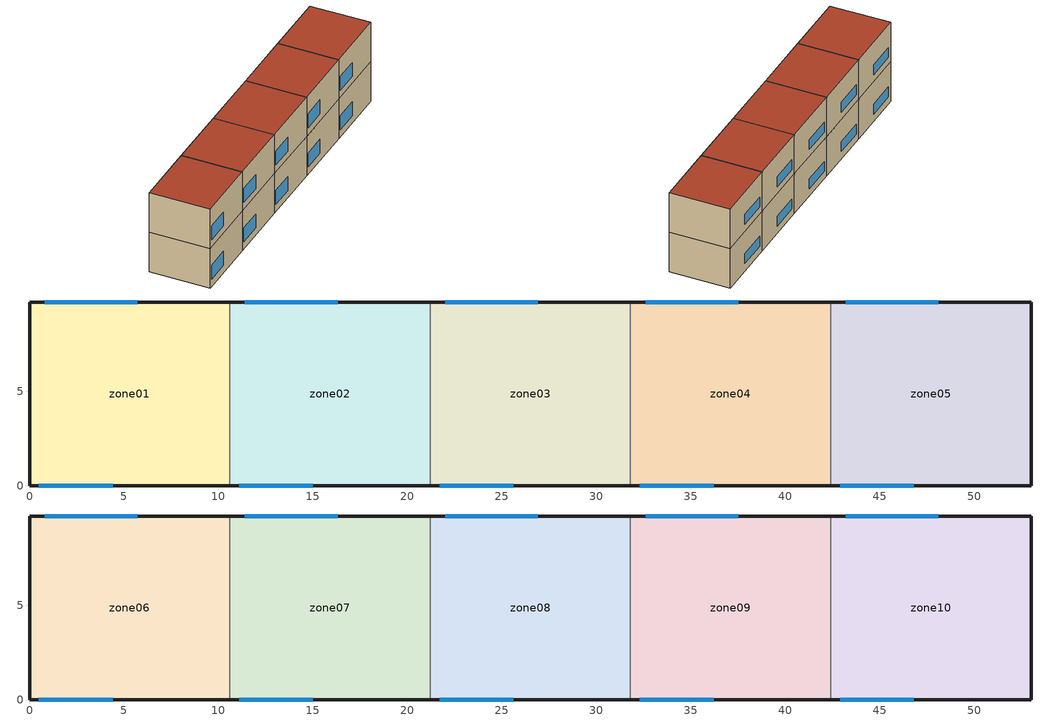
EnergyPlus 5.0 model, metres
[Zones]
zone01
 floor ground (GROUND_FLOOR): 10.6,9.7 10.6,0 0,0 0,9.7 z0
 wall outside (EXT_WALL): 10.6,9.7 0,9.7 0,0 10.6,0 z0:6.8
 wall to zone02 (ADJ_WALL): 10.6,0 10.6,9.7 z0:6.8
 window (EXT_WINDOW1): 0.5,0 4.4,0 z1.25:3.65; 5.7,9.7 0.8,9.7 z1.25:2.95
 ceiling to zone06 (ADJ_CEILING): 0,9.7 0,0 10.6,0 10.6,9.7 z6.8
zone02
 floor ground (GROUND_FLOOR): 21.2,9.7 21.2,0 10.6,0 10.6,9.7 z0
 wall outside (EXT_WALL): 21.2,9.7 10.6,9.7 / 10.6,0 21.2,0 z0:6.8
 wall to zone03 (ADJ_WALL): 21.2,0 21.2,9.7 z0:6.8
 wall to zone01 (ADJ_WALL): 10.6,9.7 10.6,0 z0:6.8
 window (EXT_WINDOW1): 11.1,0 15,0 z1.25:3.65; 16.3,9.7 11.4,9.7 z1.25:2.95
 ceiling to zone07 (ADJ_CEILING): 10.6,9.7 10.6,0 21.2,0 21.2,9.7 z6.8
zone03
 floor ground (GROUND_FLOOR): 31.8,9.7 31.8,0 21.2,0 21.2,9.7 z0
 wall outside (EXT_WALL): 31.8,9.7 21.2,9.7 / 21.2,0 31.8,0 z0:6.8
 wall to zone04 (ADJ_WALL): 31.8,0 31.8,9.7 z0:6.8
 wall to zone02 (ADJ_WALL): 21.2,9.7 21.2,0 z0:6.8
 window (EXT_WINDOW1): 21.7,0 25.6,0 z1.25:3.65; 26.9,9.7 22,9.7 z1.25:2.95
 ceiling to zone08 (ADJ_CEILING): 21.2,9.7 21.2,0 31.8,0 31.8,9.7 z6.8
zone04
 floor ground (GROUND_FLOOR): 42.4,9.7 42.4,0 31.8,0 31.8,9.7 z0
 wall outside (EXT_WALL): 42.4,9.7 31.8,9.7 / 31.8,0 42.4,0 z0:6.8
 wall to zone05 (ADJ_WALL): 42.4,0 42.4,9.7 z0:6.8
 wall to zone03 (ADJ_WALL): 31.8,9.7 31.8,0 z0:6.8
 window (EXT_WINDOW1): 32.3,0 36.2,0 z1.25:3.65; 37.5,9.7 32.6,9.7 z1.25:2.95
 ceiling to zone09 (ADJ_CEILING): 31.8,9.7 31.8,0 42.4,0 42.4,9.7 z6.8
zone05
 floor ground (GROUND_FLOOR): 53,9.7 53,0 42.4,0 42.4,9.7 z0
 wall outside (EXT_WALL): 42.4,0 53,0 53,9.7 42.4,9.7 z0:6.8
 wall to zone04 (ADJ_WALL): 42.4,9.7 42.4,0 z0:6.8
 window (EXT_WINDOW1): 42.9,0 46.8,0 z1.25:3.65; 48.1,9.7 43.2,9.7 z1.25:2.95
 ceiling to zone10 (ADJ_CEILING): 42.4,9.7 42.4,0 53,0 53,9.7 z6.8
zone06
 floor to zone01 (ADJ_CEILING): 10.6,9.7 10.6,0 0,0 0,9.7 z6.8
 wall outside (EXT_WALL): 10.6,9.7 0,9.7 0,0 10.6,0 z6.8:13.6
 wall to zone07 (ADJ_WALL): 10.6,0 10.6,9.7 z6.8:13.6
 window (EXT_WINDOW1): 0.5,0 4.4,0 z8.05:10.45; 5.7,9.7 0.8,9.7 z8.05:9.75
 roof outside (EXT_ROOF): 0,9.7 0,0 10.6,0 10.6,9.7 z13.6
zone07
 floor to zone02 (ADJ_CEILING): 21.2,9.7 21.2,0 10.6,0 10.6,9.7 z6.8
 wall outside (EXT_WALL): 21.2,9.7 10.6,9.7 / 10.6,0 21.2,0 z6.8:13.6
 wall to zone08 (ADJ_WALL): 21.2,0 21.2,9.7 z6.8:13.6
 wall to zone06 (ADJ_WALL): 10.6,9.7 10.6,0 z6.8:13.6
 window (EXT_WINDOW1): 11.1,0 15,0 z8.05:10.45; 16.3,9.7 11.4,9.7 z8.05:9.75
 roof outside (EXT_ROOF): 10.6,9.7 10.6,0 21.2,0 21.2,9.7 z13.6
zone08
 floor to zone03 (ADJ_CEILING): 31.8,9.7 31.8,0 21.2,0 21.2,9.7 z6.8
 wall outside (EXT_WALL): 31.8,9.7 21.2,9.7 / 21.2,0 31.8,0 z6.8:13.6
 wall to zone09 (ADJ_WALL): 31.8,0 31.8,9.7 z6.8:13.6
 wall to zone07 (ADJ_WALL): 21.2,9.7 21.2,0 z6.8:13.6
 window (EXT_WINDOW1): 21.7,0 25.6,0 z8.05:10.45; 26.9,9.7 22,9.7 z8.05:9.75
 roof outside (EXT_ROOF): 21.2,9.7 21.2,0 31.8,0 31.8,9.7 z13.6
zone09
 floor to zone04 (ADJ_CEILING): 42.4,9.7 42.4,0 31.8,0 31.8,9.7 z6.8
 wall outside (EXT_WALL): 42.4,9.7 31.8,9.7 / 31.8,0 42.4,0 z6.8:13.6
 wall to zone10 (ADJ_WALL): 42.4,0 42.4,9.7 z6.8:13.6
 wall to zone08 (ADJ_WALL): 31.8,9.7 31.8,0 z6.8:13.6
 window (EXT_WINDOW1): 32.3,0 36.2,0 z8.05:10.45; 37.5,9.7 32.6,9.7 z8.05:9.75
 roof outside (EXT_ROOF): 31.8,9.7 31.8,0 42.4,0 42.4,9.7 z13.6
zone10
 floor to zone05 (ADJ_CEILING): 53,9.7 53,0 42.4,0 42.4,9.7 z6.8
 wall outside (EXT_WALL): 42.4,0 53,0 53,9.7 42.4,9.7 z6.8:13.6
 wall to zone09 (ADJ_WALL): 42.4,9.7 42.4,0 z6.8:13.6
 window (EXT_WINDOW1): 42.9,0 46.8,0 z8.05:10.45; 48.1,9.7 43.2,9.7 z8.05:9.75
 roof outside (EXT_ROOF): 42.4,9.7 42.4,0 53,0 53,9.7 z13.6
[Building]
TRNSYS18: North Axis {deg}=0; Terrain=City; Loads Convergence Tolerance Value=0; Temperature Convergence Tolerance Value {deltaC}=0; Solar Distribution=FullInteriorAndExterior; Maximum Number of Warmup Days=0
[Site:Location]
not used: Latitude {deg}=0; Longitude {deg}=0; Time Zone {hr}=0; Elevation {m}=0
[Construction]
GROUND_FLOOR; EXT_WALL; EXT_ROOF; ADJ_WALL; ADJ_CEILING; EXT_WINDOW1: 
[WindowProperty:ShadingControl]
ESHADE=0; ISHADE=INPUT 1*MAX_ISHADE : SHADECNTRL=ISHADE_INTERNAL
[SurfaceProperty:OtherSideCoefficients]
BOUNDARY=IDENTICAL; BOUNDARY=INPUT 1*TBOUNDARY; BOUNDARY=INPUT 1*TBOUNDARY_2; BOUNDARY=INPUT 1*TBOUNDARY_3; BOUNDARY=INPUT 1*TGROUND; BOUNDARY=20; BOUNDARY=15
[Zone] Multiplier=1
zone01; zone02; zone03; zone04; zone05; zone06; zone07; zone08; zone09; zone10
